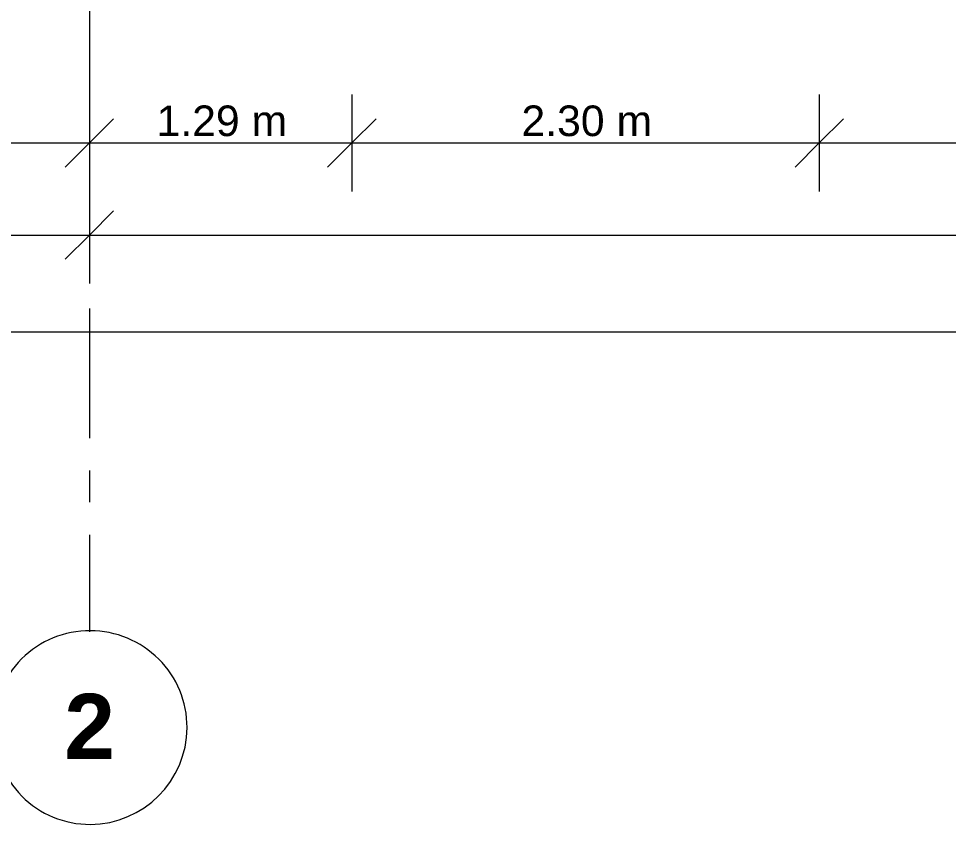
# Model space of a CAD drawing. Header units: metres. Extents: x 29 to 268, y -7 to 151.
# Drawn here: x 46.357 to 50.935, y 5.688 to 9.655 of the extents above; entities that cross this region are included whole.
import ezdxf

# ---------------------------------------------------------------- set-up
doc = ezdxf.new("R2010")
doc.units = ezdxf.units.M
doc.layers.add('HVAC - Ductos', color=5, linetype='Continuous', lineweight=50)
doc.layers.add('PDF2_Geometry', color=7, linetype='Continuous', true_color=0xaaaaaa)
doc.layers.add('PDF2_Text', color=7, linetype='Continuous')
doc.styles.add('PDF Helvetica', font='')
doc.styles.add('PDF Helvetica Bold', font='')
doc.styles.get('PDF Helvetica').set_extended_font_data('Helvetica')
doc.styles.get('PDF Helvetica Bold').set_extended_font_data('Helvetica', bold=True)

msp = doc.modelspace()

# ---------------------------------------------------------------- linework, layer by layer
at = {"layer": 'HVAC - Ductos', "color": 252, "lineweight": 0, "true_color": 0x939598}
for points in [[(46.7057, 9.2814), (46.7057, 9.0431), (46.7057, 8.8047)], [(47.9982, 9.2814), (47.9982, 9.0431), (47.9982, 8.8047)], [(50.2991, 9.2814), (50.2991, 9.0431), (50.2991, 8.8047)], [(46.8249, 9.1623), (46.7057, 9.0431), (46.5866, 8.9239)], [(48.1174, 9.1623), (47.9982, 9.0431), (47.879, 8.9239)], [(50.4182, 9.1623), (50.2991, 9.0431), (50.18, 8.9239)], [(41.8703, 9.0431), (44.107, 9.0431), (46.7057, 9.0431), (47.9982, 9.0431), (50.2991, 9.0431), (52.412, 9.0431), (54.6441, 9.0431), (55.9091, 9.0431), (57.22, 9.0431), (59.4933, 9.0431), (61.6888, 9.0431), (63.8109, 9.0431), (65.108, 9.0431), (66.4188, 9.0431), (68.6188, 9.0431), (70.8143, 9.0431), (73.0143, 9.0431), (74.3068, 9.0431), (75.5856, 9.0431), (77.3181, 9.0431), (82.1398, 9.0431), (83.5057, 9.0431), (84.7294, 9.0431), (87.0211, 9.0431)], [(46.7057, 8.8277), (46.7057, 8.5894), (46.7057, 8.351)], [(46.8249, 8.7085), (46.7057, 8.5894), (46.5866, 8.4702)], [(41.8703, 8.5894), (46.7057, 8.5894), (55.9091, 8.5894), (65.108, 8.5894), (74.3068, 8.5894), (83.5057, 8.5894), (92.9476, 8.5894)], [(41.8703, 8.1127), (92.9476, 8.1127)]]:
    msp.add_lwpolyline(points, dxfattribs=at)
at = {"layer": 'PDF2_Geometry', "lineweight": 0}
for points in [[(46.7057, 10.7115), (46.7057, 9.176)], [(46.7057, 9.176), (46.7057, 8.7039)], [(46.7057, 8.5435), (46.7057, 8.3831)], [(46.7057, 8.2273), (46.7057, 7.5902)], [(46.7057, 7.4297), (46.7057, 7.2739)], [(46.7057, 7.1135), (46.7057, 6.6368)]]:
    msp.add_lwpolyline(points, dxfattribs=at)
msp.add_lwpolyline([(46.7103, 6.6414, 0.418244), (46.2336, 6.1648, 0.414659), (46.7103, 5.688, 0.411074), (47.187, 6.1648, 0.414668)], format="xyb", close=True, dxfattribs=at)

# ---------------------------------------------------------------- texts
at = {"layer": 'PDF2_Text', "color": 252, "lineweight": 0, "true_color": 0x939598, "char_height": 0.15059, "attachment_point": 4, "style": 'PDF Helvetica'}
for s, insert in [('1.29 m', (47.0364, 9.1512)), ('2.30 m', (48.8331, 9.1512))]:
    msp.add_mtext(s, dxfattribs=dict(at, insert=insert))
at = {"layer": 'PDF2_Text', "color": 253, "lineweight": 0, "true_color": 0xaaaaaa, "insert": (46.5826, 6.1709), "char_height": 0.3202, "attachment_point": 4, "style": 'PDF Helvetica Bold'}
msp.add_mtext('2', dxfattribs=at)

doc.saveas('drawing.dxf')
